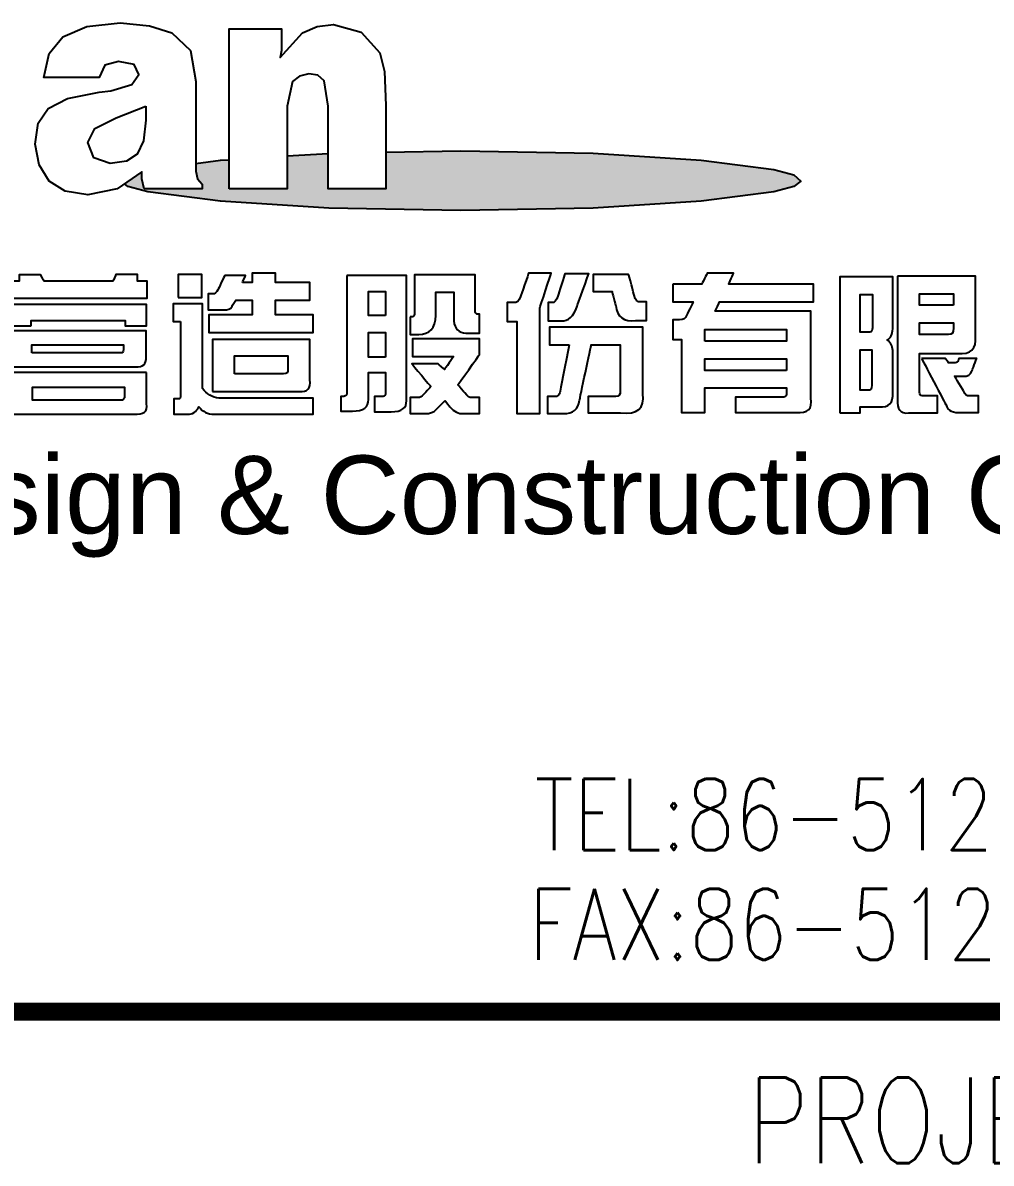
# Model space of a CAD drawing. Extents: x 216 to 1057, y -885 to -291.
# Drawn here: x 1012.56 to 1035.17, y -763.06 to -736.42 of the extents above; entities that cross this region are included whole.
import ezdxf
from ezdxf.enums import TextEntityAlignment as Align

# ---------------------------------------------------------------- set-up
doc = ezdxf.new("R2010")
doc.units = 0
doc.header["$LTSCALE"] = 1000
doc.header["$MEASUREMENT"] = 0
doc.layers.get('0').update_dxf_attribs({"linetype": 'CONTINUOUS'})
doc.layers.add('1', color=135, linetype='CONTINUOUS')
doc.layers.add('A', color=135, linetype='CONTINUOUS')
doc.styles.add('_HZTXT', font='romans.shx', dxfattribs={"bigfont": 'hztxt.shx'})
doc.styles.add('ARIAL', font='arial.ttf', dxfattribs={"height": 200})
doc.styles.add('EN-1', font='romans.shx', dxfattribs={"width": 0.8})

# ---------------------------------------------------------------- blocks, each defined once
blk = doc.blocks.new('GS')
at = {"layer": 'A'}
for points, knots in [([(19.28561, 2.57721), (19.28561, 2.57721), (19.47651, 2.57721), (19.47651, 2.57721), (19.47651, 2.57721), (19.47651, 2.57721), (19.47651, 2.69685), (19.47651, 2.69685), (19.47651, 2.69685), (19.47651, 2.69685), (19.89403, 2.69685), (19.89403, 2.69685), (19.89403, 2.69685), (19.89403, 2.69685), (19.96579, 2.57721), (19.96579, 2.57721), (19.96579, 2.57721), (19.96579, 2.57721), (21.30226, 2.57721), (21.30226, 2.57721), (21.30226, 2.57721), (21.30226, 2.57721), (21.36182, 2.70858), (21.36182, 2.70858), (21.36182, 2.70858), (21.36182, 2.70858), (21.7793, 2.70858), (21.7793, 2.70858), (21.7793, 2.70858), (21.7793, 2.70858), (21.7793, 2.57721), (21.7793, 2.57721), (21.7793, 2.57721), (21.7793, 2.57721), (21.97024, 2.57721), (21.97024, 2.57721), (21.97024, 2.57721), (21.97024, 2.57721), (21.97024, 2.24322), (21.97024, 2.24322), (21.97024, 2.24322), (21.97024, 2.24322), (19.28561, 2.24322), (19.28561, 2.24322), (19.28561, 2.24322), (19.28561, 2.24322), (19.28561, 2.57721), (19.28561, 2.57721)], [0, 0, 0, 0, 0.07692308, 0.07692308, 0.07692308, 0.07692309, 0.15384615, 0.15384615, 0.15384615, 0.15384616, 0.23076923, 0.23076923, 0.23076923, 0.23076924, 0.30769231, 0.30769231, 0.30769231, 0.30769232, 0.38461538, 0.38461538, 0.38461538, 0.38461539, 0.46153846, 0.46153846, 0.46153846, 0.46153847, 0.53846154, 0.53846154, 0.53846154, 0.53846155, 0.61538462, 0.61538462, 0.61538462, 0.61538463, 0.69230769, 0.69230769, 0.69230769, 0.6923077, 0.76923077, 0.76923077, 0.76923077, 0.76923078, 0.84615385, 0.84615385, 0.84615385, 0.84615386, 1, 1, 1, 1]), ([(22.56938, 2.25545), (22.56938, 2.25545), (22.56938, 2.70858), (22.56938, 2.70858), (22.56938, 2.70858), (22.56938, 2.70858), (23.0347, 2.70858), (23.0347, 2.70858), (23.0347, 2.70858), (23.0347, 2.70858), (23.0347, 2.25545), (23.0347, 2.25545), (23.0347, 2.25545), (23.0347, 2.25545), (22.56938, 2.25545), (22.56938, 2.25545)], [0, 0, 0, 0, 0.2, 0.2, 0.2, 0.20000001, 0.4, 0.4, 0.4, 0.40000001, 0.6, 0.6, 0.6, 0.60000001, 1, 1, 1, 1]), ([(23.82232, 2.55329), (23.82232, 2.55329), (24.01325, 2.55329), (24.01325, 2.55329), (24.01325, 2.55329), (24.01325, 2.55329), (24.01325, 2.7325), (24.01325, 2.7325), (24.01325, 2.7325), (24.01325, 2.7325), (24.46688, 2.7325), (24.46688, 2.7325), (24.46688, 2.7325), (24.46688, 2.7325), (24.46688, 2.55329), (24.46688, 2.55329), (24.46688, 2.55329), (24.46688, 2.55329), (25.13487, 2.55329), (25.13487, 2.55329), (25.13487, 2.55329), (25.13487, 2.55329), (25.13487, 2.20757), (25.13487, 2.20757), (25.13487, 2.20757), (25.13487, 2.20757), (24.46688, 2.20757), (24.46688, 2.20757), (24.46688, 2.20757), (24.46688, 2.20757), (24.46688, 1.92096), (24.46688, 1.92096), (24.46688, 1.92096), (24.46688, 1.92096), (25.19443, 1.92096), (25.19443, 1.92096), (25.19443, 1.92096), (25.19443, 1.92096), (25.19443, 1.57524), (25.19443, 1.57524), (25.19443, 1.57524), (25.19443, 1.57524), (23.16606, 1.57524), (23.16606, 1.57524), (23.16606, 1.57524), (23.16606, 1.57524), (23.16606, 1.92096), (23.16606, 1.92096), (23.16606, 1.92096), (23.16606, 1.92096), (24.01325, 1.92096), (24.01325, 1.92096), (24.01325, 1.92096), (24.01325, 1.92096), (24.01325, 2.20757), (24.01325, 2.20757), (24.01325, 2.20757), (24.01325, 2.20757), (23.69099, 2.20757), (23.69099, 2.20757), (23.69099, 2.20757), (23.69099, 2.20757), (23.6197, 2.08793), (23.6197, 2.08793), (23.6197, 2.08793), (23.59577, 2.03244), (23.53978, 2.00852), (23.45272, 2.01668), (23.45272, 2.01668), (23.45272, 2.01668), (23.15434, 2.01668), (23.15434, 2.01668), (23.15434, 2.01668), (23.15434, 2.01668), (23.15434, 2.32671), (23.15434, 2.32671), (23.15434, 2.32671), (23.15434, 2.32671), (23.23786, 2.32671), (23.23786, 2.32671), (23.23786, 2.32671), (23.2852, 2.32671), (23.32135, 2.35471), (23.34527, 2.41023), (23.34527, 2.41023), (23.34527, 2.41023), (23.47613, 2.68462), (23.47613, 2.68462), (23.47613, 2.68462), (23.47613, 2.68462), (23.88189, 2.68462), (23.88189, 2.68462), (23.88189, 2.68462), (23.88189, 2.68462), (23.82232, 2.55329), (23.82232, 2.55329)], [0, 0, 0, 0, 0.04, 0.04, 0.04, 0.04000001, 0.08, 0.08, 0.08, 0.08000001, 0.12, 0.12, 0.12, 0.12000001, 0.16, 0.16, 0.16, 0.16000001, 0.2, 0.2, 0.2, 0.20000001, 0.24, 0.24, 0.24, 0.24000001, 0.28, 0.28, 0.28, 0.28000001, 0.32, 0.32, 0.32, 0.32000001, 0.36, 0.36, 0.36, 0.36000001, 0.4, 0.4, 0.4, 0.40000001, 0.44, 0.44, 0.44, 0.44000001, 0.48, 0.48, 0.48, 0.48000001, 0.52, 0.52, 0.52, 0.52000001, 0.56, 0.56, 0.56, 0.56000001, 0.6, 0.6, 0.6, 0.60000001, 0.64, 0.64, 0.64, 0.64000001, 0.68, 0.68, 0.68, 0.68000001, 0.72, 0.72, 0.72, 0.72000001, 0.76, 0.76, 0.76, 0.76000001, 0.8, 0.8, 0.8, 0.80000001, 0.84, 0.84, 0.84, 0.84000001, 0.88, 0.88, 0.88, 0.88000001, 0.92, 0.92, 0.92, 0.92000001, 1, 1, 1, 1]), ([(25.85314, 2.68462), (25.85314, 2.68462), (27.01087, 2.68462), (27.01087, 2.68462), (27.01087, 2.68462), (27.01087, 2.68462), (27.01087, 0.2505), (27.01087, 0.2505), (27.01087, 0.2505), (27.01852, 0.10744), (26.91923, 0.03564), (26.71253, 0.03564), (26.71253, 0.03564), (26.71253, 0.03564), (26.39026, 0.03564), (26.39026, 0.03564), (26.39026, 0.03564), (26.39026, 0.03564), (26.39026, 0.33399), (26.39026, 0.33399), (26.39026, 0.33399), (26.39026, 0.33399), (26.55724, 0.33399), (26.55724, 0.33399), (26.55724, 0.33399), (26.58931, 0.33399), (26.60512, 0.35791), (26.60512, 0.40579), (26.60512, 0.40579), (26.60512, 0.40579), (26.60512, 0.79934), (26.60512, 0.79934), (26.60512, 0.79934), (26.60512, 0.79934), (26.27113, 0.79934), (26.27113, 0.79934), (26.27113, 0.79934), (26.27113, 0.79934), (26.27113, 0.27442), (26.27113, 0.27442), (26.27113, 0.27442), (26.27877, 0.12321), (26.17541, 0.04787), (25.96055, 0.04787), (25.96055, 0.04787), (25.96055, 0.04787), (25.73401, 0.04787), (25.73401, 0.04787), (25.73401, 0.04787), (25.73401, 0.04787), (25.73401, 0.33399), (25.73401, 0.33399), (25.73401, 0.33399), (25.73401, 0.33399), (25.79357, 0.33399), (25.79357, 0.33399), (25.79357, 0.33399), (25.83326, 0.34214), (25.85314, 0.36963), (25.85314, 0.41748), (25.85314, 0.41748), (25.85314, 0.41748), (25.85314, 2.68462), (25.85314, 2.68462)], [0, 0, 0, 0, 0.05882353, 0.05882353, 0.05882353, 0.05882354, 0.11764706, 0.11764706, 0.11764706, 0.11764707, 0.17647059, 0.17647059, 0.17647059, 0.1764706, 0.23529412, 0.23529412, 0.23529412, 0.23529413, 0.29411765, 0.29411765, 0.29411765, 0.29411766, 0.35294118, 0.35294118, 0.35294118, 0.35294119, 0.41176471, 0.41176471, 0.41176471, 0.41176472, 0.47058824, 0.47058824, 0.47058824, 0.47058825, 0.52941176, 0.52941176, 0.52941176, 0.52941177, 0.58823529, 0.58823529, 0.58823529, 0.5882353, 0.64705882, 0.64705882, 0.64705882, 0.64705883, 0.70588235, 0.70588235, 0.70588235, 0.70588236, 0.76470588, 0.76470588, 0.76470588, 0.76470589, 0.82352941, 0.82352941, 0.82352941, 0.82352942, 0.88235294, 0.88235294, 0.88235294, 0.88235295, 1, 1, 1, 1]), ([(27.08216, 1.88531), (27.08216, 1.88531), (27.13004, 1.88531), (27.13004, 1.88531), (27.13004, 1.88531), (27.15396, 1.89346), (27.16616, 1.90923), (27.16616, 1.93315), (27.16616, 1.93315), (27.16616, 1.93315), (27.16616, 2.69685), (27.16616, 2.69685), (27.16616, 2.69685), (27.16616, 2.69685), (28.34734, 2.69685), (28.34734, 2.69685), (28.34734, 2.69685), (28.34734, 2.69685), (28.34734, 1.98052), (28.34734, 1.98052), (28.34734, 1.98052), (28.35498, 1.94895), (28.37129, 1.93315), (28.39521, 1.93315), (28.39521, 1.93315), (28.39521, 1.93315), (28.43086, 1.93315), (28.43086, 1.93315), (28.43086, 1.93315), (28.43086, 1.93315), (28.43086, 1.56304), (28.43086, 1.56304), (28.43086, 1.56304), (28.43086, 1.56304), (28.16813, 1.56304), (28.16813, 1.56304), (28.16813, 1.56304), (28.03323, 1.57116), (27.95327, 1.65061), (27.92986, 1.80182), (27.92986, 1.80182), (27.92986, 1.80182), (27.92986, 2.36236), (27.92986, 2.36236), (27.92986, 2.36236), (27.92986, 2.36236), (27.58367, 2.36236), (27.58367, 2.36236), (27.58367, 2.36236), (27.58367, 2.36236), (27.58367, 1.90923), (27.58367, 1.90923), (27.58367, 1.90923), (27.57552, 1.6623), (27.46399, 1.53909), (27.24968, 1.53909), (27.24968, 1.53909), (27.24968, 1.53909), (27.08216, 1.53909), (27.08216, 1.53909), (27.08216, 1.53909), (27.08216, 1.53909), (27.08216, 1.88531), (27.08216, 1.88531)], [0, 0, 0, 0, 0.05882353, 0.05882353, 0.05882353, 0.05882354, 0.11764706, 0.11764706, 0.11764706, 0.11764707, 0.17647059, 0.17647059, 0.17647059, 0.1764706, 0.23529412, 0.23529412, 0.23529412, 0.23529413, 0.29411765, 0.29411765, 0.29411765, 0.29411766, 0.35294118, 0.35294118, 0.35294118, 0.35294119, 0.41176471, 0.41176471, 0.41176471, 0.41176472, 0.47058824, 0.47058824, 0.47058824, 0.47058825, 0.52941176, 0.52941176, 0.52941176, 0.52941177, 0.58823529, 0.58823529, 0.58823529, 0.5882353, 0.64705882, 0.64705882, 0.64705882, 0.64705883, 0.70588235, 0.70588235, 0.70588235, 0.70588236, 0.76470588, 0.76470588, 0.76470588, 0.76470589, 0.82352941, 0.82352941, 0.82352941, 0.82352942, 0.88235294, 0.88235294, 0.88235294, 0.88235295, 1, 1, 1, 1]), ([(29.10126, 2.15973), (29.15725, 2.15158), (29.20106, 2.19181), (29.23263, 2.27887), (29.23263, 2.27887), (29.23263, 2.27887), (29.38791, 2.7325), (29.38791, 2.7325), (29.38791, 2.7325), (29.38791, 2.7325), (29.82931, 2.7325), (29.82931, 2.7325), (29.82931, 2.7325), (29.82931, 2.7325), (29.60273, 2.05229), (29.60273, 2.05229), (29.60273, 2.05229), (29.60273, 2.05229), (29.60273, 0), (29.60273, 0), (29.60273, 0), (29.60273, 0), (29.16083, 0), (29.16083, 0), (29.16083, 0), (29.16083, 0), (29.16083, 1.78959), (29.16083, 1.78959), (29.16083, 1.78959), (29.16083, 1.78959), (28.96989, 1.78959), (28.96989, 1.78959), (28.96989, 1.78959), (28.96989, 1.78959), (28.96989, 2.15973), (28.96989, 2.15973), (28.96989, 2.15973), (28.96989, 2.15973), (29.10126, 2.15973), (29.10126, 2.15973)], [0, 0, 0, 0, 0.09090909, 0.09090909, 0.09090909, 0.0909091, 0.18181818, 0.18181818, 0.18181818, 0.18181819, 0.27272727, 0.27272727, 0.27272727, 0.27272728, 0.36363636, 0.36363636, 0.36363636, 0.36363637, 0.45454545, 0.45454545, 0.45454545, 0.45454546, 0.54545455, 0.54545455, 0.54545455, 0.54545456, 0.63636364, 0.63636364, 0.63636364, 0.63636365, 0.72727273, 0.72727273, 0.72727273, 0.72727274, 0.81818182, 0.81818182, 0.81818182, 0.81818183, 1, 1, 1, 1]), ([(29.841, 2.15973), (29.88888, 2.15158), (29.9286, 2.19946), (29.96068, 2.30279), (29.96068, 2.30279), (29.96068, 2.30279), (30.09201, 2.72077), (30.09201, 2.72077), (30.09201, 2.72077), (30.09201, 2.72077), (30.55737, 2.72077), (30.55737, 2.72077), (30.55737, 2.72077), (30.55737, 2.72077), (30.33028, 2.08793), (30.33028, 2.08793), (30.33028, 2.08793), (30.26664, 1.88939), (30.1633, 1.79367), (30.02025, 1.80182), (30.02025, 1.80182), (30.02025, 1.80182), (29.76974, 1.80182), (29.76974, 1.80182), (29.76974, 1.80182), (29.76974, 1.80182), (29.76974, 2.15973), (29.76974, 2.15973), (29.76974, 2.15973), (29.76974, 2.15973), (29.841, 2.15973), (29.841, 2.15973)], [0, 0, 0, 0, 0.11111111, 0.11111111, 0.11111111, 0.11111112, 0.22222222, 0.22222222, 0.22222222, 0.22222223, 0.33333333, 0.33333333, 0.33333333, 0.33333334, 0.44444444, 0.44444444, 0.44444444, 0.44444445, 0.55555556, 0.55555556, 0.55555556, 0.55555557, 0.66666667, 0.66666667, 0.66666667, 0.66666668, 0.77777778, 0.77777778, 0.77777778, 0.77777779, 1, 1, 1, 1]), ([(31.46412, 1.81351), (31.24111, 1.78194), (31.11382, 1.87716), (31.08225, 2.10016), (31.08225, 2.10016), (31.08225, 2.10016), (31.01049, 2.37459), (31.01049, 2.37459), (31.01049, 2.37459), (31.01049, 2.37459), (30.64085, 2.37459), (30.64085, 2.37459), (30.64085, 2.37459), (30.64085, 2.37459), (30.64085, 2.70858), (30.64085, 2.70858), (30.64085, 2.70858), (30.64085, 2.70858), (31.33276, 2.70858), (31.33276, 2.70858), (31.33276, 2.70858), (31.33276, 2.70858), (31.4402, 2.30279), (31.4402, 2.30279), (31.4402, 2.30279), (31.45597, 2.20757), (31.49977, 2.16381), (31.57153, 2.17142), (31.57153, 2.17142), (31.57153, 2.17142), (31.67898, 2.17142), (31.67898, 2.17142), (31.67898, 2.17142), (31.67898, 2.17142), (31.67898, 1.81351), (31.67898, 1.81351), (31.67898, 1.81351), (31.67898, 1.81351), (31.46412, 1.81351), (31.46412, 1.81351)], [0, 0, 0, 0, 0.09090909, 0.09090909, 0.09090909, 0.0909091, 0.18181818, 0.18181818, 0.18181818, 0.18181819, 0.27272727, 0.27272727, 0.27272727, 0.27272728, 0.36363636, 0.36363636, 0.36363636, 0.36363637, 0.45454545, 0.45454545, 0.45454545, 0.45454546, 0.54545455, 0.54545455, 0.54545455, 0.54545456, 0.63636364, 0.63636364, 0.63636364, 0.63636365, 0.72727273, 0.72727273, 0.72727273, 0.72727274, 0.81818182, 0.81818182, 0.81818182, 0.81818183, 1, 1, 1, 1]), ([(32.19409, 2.51764), (32.19409, 2.51764), (32.75517, 2.51764), (32.75517, 2.51764), (32.75517, 2.51764), (32.75517, 2.51764), (32.86257, 2.7325), (32.86257, 2.7325), (32.86257, 2.7325), (32.86257, 2.7325), (33.37577, 2.7325), (33.37577, 2.7325), (33.37577, 2.7325), (33.37577, 2.7325), (33.28005, 2.51764), (33.28005, 2.51764), (33.28005, 2.51764), (33.28005, 2.51764), (34.9271, 2.51764), (34.9271, 2.51764), (34.9271, 2.51764), (34.9271, 2.51764), (34.9271, 2.17142), (34.9271, 2.17142), (34.9271, 2.17142), (34.9271, 2.17142), (33.10135, 2.17142), (33.10135, 2.17142), (33.10135, 2.17142), (33.10135, 2.17142), (33.01786, 1.99272), (33.01786, 1.99272), (33.01786, 1.99272), (33.01786, 1.99272), (34.87925, 1.99272), (34.87925, 1.99272), (34.87925, 1.99272), (34.87925, 1.99272), (34.87925, 0.29834), (34.87925, 0.29834), (34.87925, 0.29834), (34.91079, 0.09164), (34.81561, 0), (34.5926, 0.02395), (34.5926, 0.02395), (34.5926, 0.02395), (33.41142, 0.02395), (33.41142, 0.02395), (33.41142, 0.02395), (33.41142, 0.02395), (33.41142, 0.3223), (33.41142, 0.3223), (33.41142, 0.3223), (33.41142, 0.3223), (34.30645, 0.3223), (34.30645, 0.3223), (34.30645, 0.3223), (34.37825, 0.31414), (34.40982, 0.33806), (34.40167, 0.39355), (34.40167, 0.39355), (34.40167, 0.39355), (34.40167, 0.501), (34.40167, 0.501), (34.40167, 0.501), (34.40167, 0.501), (32.81473, 0.501), (32.81473, 0.501), (32.81473, 0.501), (32.81473, 0.501), (32.81473, 0.02395), (32.81473, 0.02395), (32.81473, 0.02395), (32.81473, 0.02395), (32.36161, 0.02395), (32.36161, 0.02395), (32.36161, 0.02395), (32.36161, 0.02395), (32.36161, 1.44391), (32.36161, 1.44391), (32.36161, 1.44391), (32.36161, 1.44391), (32.19409, 1.44391), (32.19409, 1.44391), (32.19409, 1.44391), (32.19409, 1.44391), (32.19409, 1.82574), (32.19409, 1.82574), (32.19409, 1.82574), (32.19409, 1.82574), (32.32546, 1.82574), (32.32546, 1.82574), (32.32546, 1.82574), (32.39725, 1.82574), (32.44102, 1.85323), (32.45682, 1.90923), (32.45682, 1.90923), (32.45682, 1.90923), (32.58815, 2.17142), (32.58815, 2.17142), (32.58815, 2.17142), (32.58815, 2.17142), (32.19409, 2.17142), (32.19409, 2.17142), (32.19409, 2.17142), (32.19409, 2.17142), (32.19409, 2.51764), (32.19409, 2.51764)], [0, 0, 0, 0, 0.03571429, 0.03571429, 0.03571429, 0.0357143, 0.07142857, 0.07142857, 0.07142857, 0.07142858, 0.10714286, 0.10714286, 0.10714286, 0.10714287, 0.14285714, 0.14285714, 0.14285714, 0.14285715, 0.17857143, 0.17857143, 0.17857143, 0.17857144, 0.21428571, 0.21428571, 0.21428571, 0.21428572, 0.25, 0.25, 0.25, 0.25000001, 0.28571429, 0.28571429, 0.28571429, 0.2857143, 0.32142857, 0.32142857, 0.32142857, 0.32142858, 0.35714286, 0.35714286, 0.35714286, 0.35714287, 0.39285714, 0.39285714, 0.39285714, 0.39285715, 0.42857143, 0.42857143, 0.42857143, 0.42857144, 0.46428571, 0.46428571, 0.46428571, 0.46428572, 0.5, 0.5, 0.5, 0.50000001, 0.53571429, 0.53571429, 0.53571429, 0.5357143, 0.57142857, 0.57142857, 0.57142857, 0.57142858, 0.60714286, 0.60714286, 0.60714286, 0.60714287, 0.64285714, 0.64285714, 0.64285714, 0.64285715, 0.67857143, 0.67857143, 0.67857143, 0.67857144, 0.71428571, 0.71428571, 0.71428571, 0.71428572, 0.75, 0.75, 0.75, 0.75000001, 0.78571429, 0.78571429, 0.78571429, 0.7857143, 0.82142857, 0.82142857, 0.82142857, 0.82142858, 0.85714286, 0.85714286, 0.85714286, 0.85714287, 0.89285714, 0.89285714, 0.89285714, 0.89285715, 0.92857143, 0.92857143, 0.92857143, 0.92857144, 1, 1, 1, 1]), ([(36.56382, 2.67293), (36.56382, 2.67293), (38.07949, 2.67293), (38.07949, 2.67293), (38.07949, 2.67293), (38.07949, 2.67293), (38.07949, 1.50348), (38.07949, 1.50348), (38.07949, 1.50348), (38.10345, 1.25705), (37.98785, 1.14553), (37.73331, 1.16949), (37.73331, 1.16949), (37.73331, 1.16949), (36.99353, 1.16949), (36.99353, 1.16949), (36.99353, 1.16949), (36.99353, 1.16949), (36.99353, 0.41748), (36.99353, 0.41748), (36.99353, 0.41748), (36.99353, 0.36963), (37.00933, 0.34622), (37.04141, 0.34622), (37.04141, 0.34622), (37.04141, 0.34622), (37.33975, 0.34622), (37.33975, 0.34622), (37.33975, 0.34622), (37.33975, 0.34622), (37.33975, 0.01172), (37.33975, 0.01172), (37.33975, 0.01172), (37.33975, 0.01172), (36.77867, 0.01172), (36.77867, 0.01172), (36.77867, 0.01172), (36.61985, -0.00408), (36.54805, 0.08352), (36.56382, 0.27442), (36.56382, 0.27442), (36.56382, 0.27442), (36.56382, 2.67293), (36.56382, 2.67293)], [0, 0, 0, 0, 0.08333333, 0.08333333, 0.08333333, 0.08333334, 0.16666667, 0.16666667, 0.16666667, 0.16666668, 0.25, 0.25, 0.25, 0.25000001, 0.33333333, 0.33333333, 0.33333333, 0.33333334, 0.41666667, 0.41666667, 0.41666667, 0.41666668, 0.5, 0.5, 0.5, 0.50000001, 0.58333333, 0.58333333, 0.58333333, 0.58333334, 0.66666667, 0.66666667, 0.66666667, 0.66666668, 0.75, 0.75, 0.75, 0.75000001, 0.83333333, 0.83333333, 0.83333333, 0.83333334, 1, 1, 1, 1]), ([(35.44221, 0.01172), (35.44221, 0.01172), (35.44221, 2.6607), (35.44221, 2.6607), (35.44221, 2.6607), (35.44221, 2.6607), (36.46864, 2.6607), (36.46864, 2.6607), (36.46864, 2.6607), (36.46864, 2.6607), (36.46864, 1.64653), (36.46864, 1.64653), (36.46864, 1.64653), (36.46864, 1.54316), (36.43299, 1.4714), (36.36119, 1.43168), (36.36119, 1.43168), (36.43299, 1.38434), (36.46864, 1.31662), (36.46864, 1.22905), (36.46864, 1.22905), (36.46864, 1.22905), (36.46864, 0.40579), (36.46864, 0.40579), (36.46864, 0.40579), (36.48441, 0.2067), (36.39684, 0.11506), (36.20591, 0.13136), (36.20591, 0.13136), (36.20591, 0.13136), (35.83631, 0.13136), (35.83631, 0.13136), (35.83631, 0.13136), (35.83631, 0.13136), (35.83631, 0.01172), (35.83631, 0.01172), (35.83631, 0.01172), (35.83631, 0.01172), (35.44221, 0.01172), (35.44221, 0.01172)], [0, 0, 0, 0, 0.09090909, 0.09090909, 0.09090909, 0.0909091, 0.18181818, 0.18181818, 0.18181818, 0.18181819, 0.27272727, 0.27272727, 0.27272727, 0.27272728, 0.36363636, 0.36363636, 0.36363636, 0.36363637, 0.45454545, 0.45454545, 0.45454545, 0.45454546, 0.54545455, 0.54545455, 0.54545455, 0.54545456, 0.63636364, 0.63636364, 0.63636364, 0.63636365, 0.72727273, 0.72727273, 0.72727273, 0.72727274, 0.81818182, 0.81818182, 0.81818182, 0.81818183, 1, 1, 1, 1]), ([(26.60512, 1.90923), (26.60512, 1.90923), (26.60512, 2.37459), (26.60512, 2.37459), (26.60512, 2.37459), (26.60512, 2.37459), (26.27113, 2.37459), (26.27113, 2.37459), (26.27113, 2.37459), (26.27113, 2.37459), (26.27113, 1.90923), (26.27113, 1.90923), (26.27113, 1.90923), (26.27113, 1.90923), (26.60512, 1.90923), (26.60512, 1.90923)], [0, 0, 0, 0, 0.2, 0.2, 0.2, 0.20000001, 0.4, 0.4, 0.4, 0.40000001, 0.6, 0.6, 0.6, 0.60000001, 1, 1, 1, 1]), ([(36.0272, 1.58697), (36.05877, 1.58697), (36.07508, 1.61496), (36.07508, 1.67045), (36.07508, 1.67045), (36.07508, 1.67045), (36.07508, 2.31502), (36.07508, 2.31502), (36.07508, 2.31502), (36.07508, 2.31502), (35.83631, 2.31502), (35.83631, 2.31502), (35.83631, 2.31502), (35.83631, 2.31502), (35.83631, 1.58697), (35.83631, 1.58697), (35.83631, 1.58697), (35.83631, 1.58697), (36.0272, 1.58697), (36.0272, 1.58697)], [0, 0, 0, 0, 0.16666667, 0.16666667, 0.16666667, 0.16666668, 0.33333333, 0.33333333, 0.33333333, 0.33333334, 0.5, 0.5, 0.5, 0.50000001, 0.66666667, 0.66666667, 0.66666667, 0.66666668, 1, 1, 1, 1]), ([(37.64978, 2.11185), (37.64978, 2.11185), (37.64978, 2.32671), (37.64978, 2.32671), (37.64978, 2.32671), (37.64978, 2.32671), (36.99353, 2.32671), (36.99353, 2.32671), (36.99353, 2.32671), (36.99353, 2.32671), (36.99353, 2.11185), (36.99353, 2.11185), (36.99353, 2.11185), (36.99353, 2.11185), (37.64978, 2.11185), (37.64978, 2.11185)], [0, 0, 0, 0, 0.2, 0.2, 0.2, 0.20000001, 0.4, 0.4, 0.4, 0.40000001, 0.6, 0.6, 0.6, 0.60000001, 1, 1, 1, 1]), ([(19.71532, 1.7061), (19.71532, 1.7061), (19.2973, 1.7061), (19.2973, 1.7061), (19.2973, 1.7061), (19.2973, 1.7061), (19.2973, 2.12409), (19.2973, 2.12409), (19.2973, 2.12409), (19.2973, 2.12409), (21.95851, 2.12409), (21.95851, 2.12409), (21.95851, 2.12409), (21.95851, 2.12409), (21.95851, 1.7061), (21.95851, 1.7061), (21.95851, 1.7061), (21.95851, 1.7061), (21.54103, 1.7061), (21.54103, 1.7061), (21.54103, 1.7061), (21.54103, 1.7061), (21.54103, 1.81351), (21.54103, 1.81351), (21.54103, 1.81351), (21.54103, 1.81351), (19.71532, 1.81351), (19.71532, 1.81351), (19.71532, 1.81351), (19.71532, 1.81351), (19.71532, 1.7061), (19.71532, 1.7061)], [0, 0, 0, 0, 0.11111111, 0.11111111, 0.11111111, 0.11111112, 0.22222222, 0.22222222, 0.22222222, 0.22222223, 0.33333333, 0.33333333, 0.33333333, 0.33333334, 0.44444444, 0.44444444, 0.44444444, 0.44444445, 0.55555556, 0.55555556, 0.55555556, 0.55555557, 0.66666667, 0.66666667, 0.66666667, 0.66666668, 0.77777778, 0.77777778, 0.77777778, 0.77777779, 1, 1, 1, 1]), ([(22.61722, 1.78959), (22.61722, 1.78959), (22.47416, 1.78959), (22.47416, 1.78959), (22.47416, 1.78959), (22.47416, 1.78959), (22.47416, 2.13581), (22.47416, 2.13581), (22.47416, 2.13581), (22.47416, 2.13581), (23.04693, 2.13581), (23.04693, 2.13581), (23.04693, 2.13581), (23.04693, 2.13581), (23.04693, 0.48927), (23.04693, 0.48927), (23.04693, 0.48927), (23.12634, 0.37779), (23.23379, 0.31414), (23.36919, 0.29834), (23.36919, 0.29834), (23.36919, 0.29834), (25.19443, 0.29834), (25.19443, 0.29834), (25.19443, 0.29834), (25.19443, 0.29834), (25.19443, -0.0122), (25.19443, -0.0122), (25.19443, -0.0122), (25.19443, -0.0122), (23.27347, -0.0122), (23.27347, -0.0122), (23.27347, -0.0122), (23.14622, -0.0122), (23.04693, 0.03564), (22.97513, 0.13136), (22.97513, 0.13136), (22.91964, 0.02799), (22.84788, -0.01985), (22.76027, -0.0122), (22.76027, -0.0122), (22.76027, -0.0122), (22.48585, -0.0122), (22.48585, -0.0122), (22.48585, -0.0122), (22.48585, -0.0122), (22.48585, 0.28615), (22.48585, 0.28615), (22.48585, 0.28615), (22.48585, 0.28615), (22.55765, 0.28615), (22.55765, 0.28615), (22.55765, 0.28615), (22.60553, 0.2785), (22.62537, 0.30599), (22.61722, 0.36963), (22.61722, 0.36963), (22.61722, 0.36963), (22.61722, 1.78959), (22.61722, 1.78959)], [0, 0, 0, 0, 0.0625, 0.0625, 0.0625, 0.06250001, 0.125, 0.125, 0.125, 0.12500001, 0.1875, 0.1875, 0.1875, 0.18750001, 0.25, 0.25, 0.25, 0.25000001, 0.3125, 0.3125, 0.3125, 0.31250001, 0.375, 0.375, 0.375, 0.37500001, 0.4375, 0.4375, 0.4375, 0.43750001, 0.5, 0.5, 0.5, 0.50000001, 0.5625, 0.5625, 0.5625, 0.56250001, 0.625, 0.625, 0.625, 0.62500001, 0.6875, 0.6875, 0.6875, 0.68750001, 0.75, 0.75, 0.75, 0.75000001, 0.8125, 0.8125, 0.8125, 0.81250001, 0.875, 0.875, 0.875, 0.87500001, 1, 1, 1, 1]), ([(21.94682, 1.09769), (21.95443, 0.96224), (21.88675, 0.89864), (21.74366, 0.90675), (21.74366, 0.90675), (21.74366, 0.90675), (19.28561, 0.90675), (19.28561, 0.90675), (19.28561, 0.90675), (19.28561, 0.90675), (19.28561, 1.61089), (19.28561, 1.61089), (19.28561, 1.61089), (19.28561, 1.61089), (21.94682, 1.61089), (21.94682, 1.61089), (21.94682, 1.61089), (21.94682, 1.61089), (21.94682, 1.09769), (21.94682, 1.09769)], [0, 0, 0, 0, 0.16666667, 0.16666667, 0.16666667, 0.16666668, 0.33333333, 0.33333333, 0.33333333, 0.33333334, 0.5, 0.5, 0.5, 0.50000001, 0.66666667, 0.66666667, 0.66666667, 0.66666668, 1, 1, 1, 1]), ([(26.60512, 1.09769), (26.60512, 1.09769), (26.60512, 1.57524), (26.60512, 1.57524), (26.60512, 1.57524), (26.60512, 1.57524), (26.27113, 1.57524), (26.27113, 1.57524), (26.27113, 1.57524), (26.27113, 1.57524), (26.27113, 1.09769), (26.27113, 1.09769), (26.27113, 1.09769), (26.27113, 1.09769), (26.60512, 1.09769), (26.60512, 1.09769)], [0, 0, 0, 0, 0.2, 0.2, 0.2, 0.20000001, 0.4, 0.4, 0.4, 0.40000001, 0.6, 0.6, 0.6, 0.60000001, 1, 1, 1, 1]), ([(30.1755, 1.33646), (30.1755, 1.33646), (29.79367, 1.33646), (29.79367, 1.33646), (29.79367, 1.33646), (29.79367, 1.33646), (29.79367, 1.68269), (29.79367, 1.68269), (29.79367, 1.68269), (29.79367, 1.68269), (31.60718, 1.68269), (31.60718, 1.68269), (31.60718, 1.68269), (31.60718, 1.68269), (31.60718, 0.38187), (31.60718, 0.38187), (31.60718, 0.38187), (31.6469, 0.10337), (31.50385, -0.01985), (31.17747, 0.01172), (31.17747, 0.01172), (31.17747, 0.01172), (30.54514, 0.01172), (30.54514, 0.01172), (30.54514, 0.01172), (30.54514, 0.01172), (30.54514, 0.33399), (30.54514, 0.33399), (30.54514, 0.33399), (30.54514, 0.33399), (31.08225, 0.33399), (31.08225, 0.33399), (31.08225, 0.33399), (31.1459, 0.32583), (31.1739, 0.36199), (31.16578, 0.44143), (31.16578, 0.44143), (31.16578, 0.44143), (31.16578, 1.33646), (31.16578, 1.33646), (31.16578, 1.33646), (31.16578, 1.33646), (30.6047, 1.33646), (30.6047, 1.33646), (30.6047, 1.33646), (30.6047, 1.33646), (30.37816, 0.26222), (30.37816, 0.26222), (30.37816, 0.26222), (30.35424, 0.07944), (30.25087, -0.00812), (30.06809, 0), (30.06809, 0), (30.06809, 0), (29.75751, 0), (29.75751, 0), (29.75751, 0), (29.75751, 0), (29.75751, 0.33399), (29.75751, 0.33399), (29.75751, 0.33399), (29.75751, 0.33399), (29.87715, 0.33399), (29.87715, 0.33399), (29.87715, 0.33399), (29.9566, 0.31822), (30.00037, 0.36606), (30.00852, 0.47704), (30.00852, 0.47704), (30.00852, 0.47704), (30.1755, 1.33646), (30.1755, 1.33646)], [0, 0, 0, 0, 0.05263158, 0.05263158, 0.05263158, 0.05263159, 0.10526316, 0.10526316, 0.10526316, 0.10526317, 0.15789474, 0.15789474, 0.15789474, 0.15789475, 0.21052632, 0.21052632, 0.21052632, 0.21052633, 0.26315789, 0.26315789, 0.26315789, 0.2631579, 0.31578947, 0.31578947, 0.31578947, 0.31578948, 0.36842105, 0.36842105, 0.36842105, 0.36842106, 0.42105263, 0.42105263, 0.42105263, 0.42105264, 0.47368421, 0.47368421, 0.47368421, 0.47368422, 0.52631579, 0.52631579, 0.52631579, 0.5263158, 0.57894737, 0.57894737, 0.57894737, 0.57894738, 0.63157895, 0.63157895, 0.63157895, 0.63157896, 0.68421053, 0.68421053, 0.68421053, 0.68421054, 0.73684211, 0.73684211, 0.73684211, 0.73684212, 0.78947368, 0.78947368, 0.78947368, 0.78947369, 0.84210526, 0.84210526, 0.84210526, 0.84210527, 0.89473684, 0.89473684, 0.89473684, 0.89473685, 1, 1, 1, 1]), ([(32.81473, 1.40776), (32.81473, 1.40776), (34.40167, 1.40776), (34.40167, 1.40776), (34.40167, 1.40776), (34.40167, 1.40776), (34.40167, 1.63481), (34.40167, 1.63481), (34.40167, 1.63481), (34.40167, 1.63481), (32.81473, 1.63481), (32.81473, 1.63481), (32.81473, 1.63481), (32.81473, 1.63481), (32.81473, 1.40776), (32.81473, 1.40776)], [0, 0, 0, 0, 0.2, 0.2, 0.2, 0.20000001, 0.4, 0.4, 0.4, 0.40000001, 0.6, 0.6, 0.6, 0.60000001, 1, 1, 1, 1]), ([(37.5546, 1.53909), (37.62586, 1.53147), (37.65794, 1.57116), (37.64978, 1.65873), (37.64978, 1.65873), (37.64978, 1.65873), (37.64978, 1.76617), (37.64978, 1.76617), (37.64978, 1.76617), (37.64978, 1.76617), (36.99353, 1.76617), (36.99353, 1.76617), (36.99353, 1.76617), (36.99353, 1.76617), (36.99353, 1.53909), (36.99353, 1.53909), (36.99353, 1.53909), (36.99353, 1.53909), (37.5546, 1.53909), (37.5546, 1.53909)], [0, 0, 0, 0, 0.16666667, 0.16666667, 0.16666667, 0.16666668, 0.33333333, 0.33333333, 0.33333333, 0.33333334, 0.5, 0.5, 0.5, 0.50000001, 0.66666667, 0.66666667, 0.66666667, 0.66666668, 1, 1, 1, 1]), ([(19.72701, 1.18118), (19.72701, 1.18118), (21.45754, 1.18118), (21.45754, 1.18118), (21.45754, 1.18118), (21.48911, 1.18118), (21.50488, 1.20106), (21.50488, 1.24074), (21.50488, 1.24074), (21.50488, 1.24074), (21.50488, 1.33646), (21.50488, 1.33646), (21.50488, 1.33646), (21.50488, 1.33646), (19.72701, 1.33646), (19.72701, 1.33646), (19.72701, 1.33646), (19.72701, 1.33646), (19.72701, 1.18118), (19.72701, 1.18118)], [0, 0, 0, 0, 0.16666667, 0.16666667, 0.16666667, 0.16666668, 0.33333333, 0.33333333, 0.33333333, 0.33333334, 0.5, 0.5, 0.5, 0.50000001, 0.66666667, 0.66666667, 0.66666667, 0.66666668, 1, 1, 1, 1]), ([(23.23786, 0.42971), (23.23786, 0.42971), (23.23786, 1.44391), (23.23786, 1.44391), (23.23786, 1.44391), (23.23786, 1.44391), (25.13487, 1.44391), (25.13487, 1.44391), (25.13487, 1.44391), (25.13487, 1.44391), (25.13487, 0.65629), (25.13487, 0.65629), (25.13487, 0.65629), (25.15114, 0.48927), (25.08345, 0.41343), (24.93224, 0.42971), (24.93224, 0.42971), (24.93224, 0.42971), (23.23786, 0.42971), (23.23786, 0.42971)], [0, 0, 0, 0, 0.16666667, 0.16666667, 0.16666667, 0.16666668, 0.33333333, 0.33333333, 0.33333333, 0.33333334, 0.5, 0.5, 0.5, 0.50000001, 0.66666667, 0.66666667, 0.66666667, 0.66666668, 1, 1, 1, 1]), ([(27.92986, 1.10992), (27.92986, 1.10992), (27.13004, 1.10992), (27.13004, 1.10992), (27.13004, 1.10992), (27.13004, 1.10992), (27.13004, 1.4556), (27.13004, 1.4556), (27.13004, 1.4556), (27.13004, 1.4556), (28.43086, 1.4556), (28.43086, 1.4556), (28.43086, 1.4556), (28.43086, 1.4556), (28.43086, 1.14553), (28.43086, 1.14553), (28.43086, 1.14553), (28.43086, 1.14553), (28.01335, 0.56057), (28.01335, 0.56057), (28.01335, 0.56057), (28.01335, 0.56057), (28.14421, 0.40579), (28.14421, 0.40579), (28.14421, 0.40579), (28.2002, 0.33399), (28.244, 0.30242), (28.27557, 0.31007), (28.27557, 0.31007), (28.27557, 0.31007), (28.43086, 0.31007), (28.43086, 0.31007), (28.43086, 0.31007), (28.43086, 0.31007), (28.43086, 0), (28.43086, 0), (28.43086, 0), (28.43086, 0), (28.12079, 0), (28.12079, 0), (28.12079, 0), (28.02507, -0.00812), (27.93751, 0.03564), (27.85806, 0.13136), (27.85806, 0.13136), (27.85806, 0.13136), (27.76237, 0.2505), (27.76237, 0.2505), (27.76237, 0.2505), (27.76237, 0.2505), (27.58367, 0.07129), (27.58367, 0.07129), (27.58367, 0.07129), (27.54395, 0.02395), (27.47215, 0), (27.36882, 0), (27.36882, 0), (27.36882, 0), (27.08216, 0), (27.08216, 0), (27.08216, 0), (27.08216, 0), (27.08216, 0.31007), (27.08216, 0.31007), (27.08216, 0.31007), (27.08216, 0.31007), (27.23745, 0.31007), (27.23745, 0.31007), (27.23745, 0.31007), (27.27717, 0.31007), (27.31333, 0.32991), (27.34486, 0.36963), (27.34486, 0.36963), (27.34486, 0.36963), (27.48795, 0.52492), (27.48795, 0.52492), (27.48795, 0.52492), (27.48795, 0.52492), (27.11831, 0.96632), (27.11831, 0.96632), (27.11831, 0.96632), (27.11831, 0.96632), (27.63151, 0.96632), (27.63151, 0.96632), (27.63151, 0.96632), (27.63151, 0.96632), (27.75065, 0.85891), (27.75065, 0.85891), (27.75065, 0.85891), (27.75065, 0.85891), (27.92986, 1.10992), (27.92986, 1.10992)], [0, 0, 0, 0, 0.04166667, 0.04166667, 0.04166667, 0.04166668, 0.08333333, 0.08333333, 0.08333333, 0.08333334, 0.125, 0.125, 0.125, 0.12500001, 0.16666667, 0.16666667, 0.16666667, 0.16666668, 0.20833333, 0.20833333, 0.20833333, 0.20833334, 0.25, 0.25, 0.25, 0.25000001, 0.29166667, 0.29166667, 0.29166667, 0.29166668, 0.33333333, 0.33333333, 0.33333333, 0.33333334, 0.375, 0.375, 0.375, 0.37500001, 0.41666667, 0.41666667, 0.41666667, 0.41666668, 0.45833333, 0.45833333, 0.45833333, 0.45833334, 0.5, 0.5, 0.5, 0.50000001, 0.54166667, 0.54166667, 0.54166667, 0.54166668, 0.58333333, 0.58333333, 0.58333333, 0.58333334, 0.625, 0.625, 0.625, 0.62500001, 0.66666667, 0.66666667, 0.66666667, 0.66666668, 0.70833333, 0.70833333, 0.70833333, 0.70833334, 0.75, 0.75, 0.75, 0.75000001, 0.79166667, 0.79166667, 0.79166667, 0.79166668, 0.83333333, 0.83333333, 0.83333333, 0.83333334, 0.875, 0.875, 0.875, 0.87500001, 0.91666667, 0.91666667, 0.91666667, 0.91666668, 1, 1, 1, 1]), ([(23.66703, 0.77542), (23.66703, 0.77542), (24.62167, 0.77542), (24.62167, 0.77542), (24.62167, 0.77542), (24.68531, 0.76777), (24.71331, 0.79934), (24.70566, 0.87114), (24.70566, 0.87114), (24.70566, 0.87114), (24.70566, 1.12161), (24.70566, 1.12161), (24.70566, 1.12161), (24.70566, 1.12161), (23.66703, 1.12161), (23.66703, 1.12161), (23.66703, 1.12161), (23.66703, 1.12161), (23.66703, 0.77542), (23.66703, 0.77542)], [0, 0, 0, 0, 0.16666667, 0.16666667, 0.16666667, 0.16666668, 0.33333333, 0.33333333, 0.33333333, 0.33333334, 0.5, 0.5, 0.5, 0.50000001, 0.66666667, 0.66666667, 0.66666667, 0.66666668, 1, 1, 1, 1]), ([(36.01501, 0.45312), (36.04708, 0.45312), (36.06285, 0.4852), (36.06285, 0.54884), (36.06285, 0.54884), (36.06285, 0.54884), (36.06285, 1.24074), (36.06285, 1.24074), (36.06285, 1.24074), (36.06285, 1.24074), (35.83631, 1.24074), (35.83631, 1.24074), (35.83631, 1.24074), (35.83631, 1.24074), (35.83631, 0.45312), (35.83631, 0.45312), (35.83631, 0.45312), (35.83631, 0.45312), (36.01501, 0.45312), (36.01501, 0.45312)], [0, 0, 0, 0, 0.16666667, 0.16666667, 0.16666667, 0.16666668, 0.33333333, 0.33333333, 0.33333333, 0.33333334, 0.5, 0.5, 0.5, 0.50000001, 0.66666667, 0.66666667, 0.66666667, 0.66666668, 1, 1, 1, 1]), ([(34.40167, 0.83499), (34.40167, 0.83499), (34.40167, 1.06204), (34.40167, 1.06204), (34.40167, 1.06204), (34.40167, 1.06204), (32.81473, 1.06204), (32.81473, 1.06204), (32.81473, 1.06204), (32.81473, 1.06204), (32.81473, 0.83499), (32.81473, 0.83499), (32.81473, 0.83499), (32.81473, 0.83499), (34.40167, 0.83499), (34.40167, 0.83499)], [0, 0, 0, 0, 0.2, 0.2, 0.2, 0.20000001, 0.4, 0.4, 0.4, 0.40000001, 0.6, 0.6, 0.6, 0.60000001, 1, 1, 1, 1]), ([(37.02968, 1.07377), (37.02968, 1.07377), (37.49504, 1.07377), (37.49504, 1.07377), (37.49504, 1.07377), (37.49504, 1.07377), (37.5546, 0.99028), (37.5546, 0.99028), (37.5546, 0.99028), (37.5546, 0.99028), (37.68594, 0.99028), (37.68594, 0.99028), (37.68594, 0.99028), (37.71751, 0.99028), (37.73738, 1.00247), (37.7455, 1.02589), (37.7455, 1.02589), (37.7455, 1.02589), (37.75723, 1.07377), (37.75723, 1.07377), (37.75723, 1.07377), (37.75723, 1.07377), (38.10345, 1.07377), (38.10345, 1.07377), (38.10345, 1.07377), (38.10345, 1.07377), (38.00773, 0.82326), (38.00773, 0.82326), (38.00773, 0.82326), (37.98431, 0.75147), (37.92828, 0.7199), (37.84072, 0.72805), (37.84072, 0.72805), (37.84072, 0.72805), (37.67374, 0.72805), (37.67374, 0.72805), (37.67374, 0.72805), (37.67374, 0.72805), (37.85295, 0.42971), (37.85295, 0.42971), (37.85295, 0.42971), (37.87687, 0.36606), (37.91252, 0.33806), (37.96036, 0.34622), (37.96036, 0.34622), (37.96036, 0.34622), (38.13906, 0.34622), (38.13906, 0.34622), (38.13906, 0.34622), (38.13906, 0.34622), (38.13906, 0.02395), (38.13906, 0.02395), (38.13906, 0.02395), (38.13906, 0.02395), (37.8168, 0.02395), (37.8168, 0.02395), (37.8168, 0.02395), (37.64217, 0.00765), (37.5388, 0.05549), (37.50673, 0.16701), (37.50673, 0.16701), (37.50673, 0.16701), (37.02968, 1.07377), (37.02968, 1.07377)], [0, 0, 0, 0, 0.05882353, 0.05882353, 0.05882353, 0.05882354, 0.11764706, 0.11764706, 0.11764706, 0.11764707, 0.17647059, 0.17647059, 0.17647059, 0.1764706, 0.23529412, 0.23529412, 0.23529412, 0.23529413, 0.29411765, 0.29411765, 0.29411765, 0.29411766, 0.35294118, 0.35294118, 0.35294118, 0.35294119, 0.41176471, 0.41176471, 0.41176471, 0.41176472, 0.47058824, 0.47058824, 0.47058824, 0.47058825, 0.52941176, 0.52941176, 0.52941176, 0.52941177, 0.58823529, 0.58823529, 0.58823529, 0.5882353, 0.64705882, 0.64705882, 0.64705882, 0.64705883, 0.70588235, 0.70588235, 0.70588235, 0.70588236, 0.76470588, 0.76470588, 0.76470588, 0.76470589, 0.82352941, 0.82352941, 0.82352941, 0.82352942, 0.88235294, 0.88235294, 0.88235294, 0.88235295, 1, 1, 1, 1]), ([(21.95851, 0.79934), (21.95851, 0.79934), (21.95851, 0.19093), (21.95851, 0.19093), (21.95851, 0.19093), (21.98247, 0.03972), (21.89894, -0.028), (21.70804, -0.0122), (21.70804, -0.0122), (21.70804, -0.0122), (19.2973, -0.0122), (19.2973, -0.0122), (19.2973, -0.0122), (19.2973, -0.0122), (19.2973, 0.79934), (19.2973, 0.79934), (19.2973, 0.79934), (19.2973, 0.79934), (21.95851, 0.79934), (21.95851, 0.79934)], [0, 0, 0, 0, 0.16666667, 0.16666667, 0.16666667, 0.16666668, 0.33333333, 0.33333333, 0.33333333, 0.33333334, 0.5, 0.5, 0.5, 0.50000001, 0.66666667, 0.66666667, 0.66666667, 0.66666668, 1, 1, 1, 1]), ([(21.43362, 0.26222), (21.50488, 0.25458), (21.53695, 0.28257), (21.5288, 0.34622), (21.5288, 0.34622), (21.5288, 0.34622), (21.5288, 0.5132), (21.5288, 0.5132), (21.5288, 0.5132), (21.5288, 0.5132), (19.73924, 0.5132), (19.73924, 0.5132), (19.73924, 0.5132), (19.73924, 0.5132), (19.73924, 0.26222), (19.73924, 0.26222), (19.73924, 0.26222), (19.73924, 0.26222), (21.43362, 0.26222), (21.43362, 0.26222)], [0, 0, 0, 0, 0.16666667, 0.16666667, 0.16666667, 0.16666668, 0.33333333, 0.33333333, 0.33333333, 0.33333334, 0.5, 0.5, 0.5, 0.50000001, 0.66666667, 0.66666667, 0.66666667, 0.66666668, 1, 1, 1, 1])]:
    blk.add_open_spline(points, degree=3, knots=knots, dxfattribs=at)

msp = doc.modelspace()

# ---------------------------------------------------------------- hatches: boundary and pattern name
at = {"layer": '1'}
msp.add_hatch(color=256, dxfattribs=at).paths.add_polyline_path([(1030.729, -740.117), (1030.566, -739.973), (1030.098, -739.846), (1028.401, -739.63), (1025.876, -739.467), (1022.79, -739.413), (1021.041, -739.444), (1021.041, -740.297), (1019.687, -740.297), (1019.687, -739.468), (1018.731, -739.53), (1018.731, -740.297), (1017.377, -740.297), (1017.377, -739.617), (1017.178, -739.63), (1016.602, -739.703), (1016.602, -739.883), (1016.637, -740.063), (1016.746, -740.189), (1016.746, -740.297), (1015.393, -740.297), (1015.339, -740.063), (1015.339, -740.027), (1015.339, -739.9), (1014.932, -740.18), (1015.013, -740.243), (1015.483, -740.37), (1017.178, -740.586), (1019.705, -740.748), (1022.79, -740.803), (1025.876, -740.748), (1028.401, -740.586), (1030.098, -740.37), (1030.566, -740.243)])

# ---------------------------------------------------------------- linework, layer by layer
at = {"layer": '1', "linetype": 'Continuous', "elevation": -1700}
for points in [[(1015.393, -740.297), (1015.339, -740.063), (1015.339, -740.027), (1015.339, -739.9), (1014.761, -740.297), (1014.075, -740.441), (1013.552, -740.351), (1013.173, -740.117), (1012.938, -739.738), (1012.848, -739.251), (1012.921, -738.763), (1013.155, -738.421), (1013.607, -738.186), (1014.346, -738.042), (1014.617, -738.006), (1015.104, -737.862), (1015.266, -737.627), (1015.158, -737.392), (1014.797, -737.321), (1014.472, -737.411), (1014.346, -737.699), (1013.047, -737.699), (1013.173, -737.139), (1013.498, -736.742), (1014.058, -736.508), (1014.833, -736.418), (1015.519, -736.49), (1016.042, -736.652), (1016.475, -737.068), (1016.602, -737.789), (1016.602, -739.883), (1016.637, -740.063), (1016.746, -740.189), (1016.746, -740.297), (1015.393, -740.297)], [(1017.377, -740.297), (1017.377, -736.562), (1018.604, -736.562), (1018.604, -736.923), (1018.604, -737.068), (1018.568, -737.23), (1019.091, -736.652), (1019.434, -736.508), (1019.814, -736.454), (1020.463, -736.635), (1020.896, -737.122), (1021.004, -737.555), (1021.041, -738.349), (1021.041, -740.297), (1019.687, -740.297), (1019.687, -738.366), (1019.597, -737.771), (1019.452, -737.645), (1019.236, -737.609), (1019.02, -737.663), (1018.857, -737.789), (1018.731, -738.366), (1018.731, -740.297), (1017.377, -740.297)], [(1015.429, -738.366), (1015.429, -738.692), (1015.375, -739.179), (1015.231, -739.486), (1014.978, -739.647), (1014.599, -739.702), (1014.22, -739.576), (1014.075, -739.215), (1014.238, -738.89), (1014.743, -738.637), (1015.429, -738.366)], [(1022.79, -739.413), (1025.876, -739.467), (1028.401, -739.63), (1030.098, -739.846), (1030.566, -739.973), (1030.729, -740.117), (1030.566, -740.243), (1030.098, -740.37), (1028.401, -740.586), (1025.876, -740.748), (1022.79, -740.803), (1019.705, -740.748), (1017.178, -740.586), (1015.483, -740.37), (1015.013, -740.243), (1014.932, -740.18)], [(1016.602, -739.703), (1017.178, -739.63), (1017.377, -739.617)], [(1018.731, -739.53), (1019.687, -739.468)], [(1021.041, -739.444), (1022.79, -739.413)]]:
    msp.add_lwpolyline(points, dxfattribs=at)
at = {"layer": '1', "color": 135, "const_width": 0.421}
for points in [[(1047.501, -759.52), (982.501, -759.52)], [(1047.501, -759.52), (982.716, -759.52)]]:
    msp.add_lwpolyline(points, dxfattribs=at)

# ---------------------------------------------------------------- block references
at = {"xscale": 1.200712929750007, "yscale": 1.200712929750007, "zscale": 1.200712929750007}
msp.add_blockref('GS', (989.086, -745.548, -1700), dxfattribs=at)

# ---------------------------------------------------------------- texts
at = {"layer": '1', "style": 'ARIAL'}
msp.add_text('Suzhou Hezhan  Design & Construction Co.,Ltd.', height=1.8306, dxfattribs=at).set_placement((988.81, -748.36, -1700))
at = {"layer": '1', "style": 'EN-1', "width": 0.8}
for s, p in [('TEL:86-512-62889866', (1045.823, -755.746, 0.438)), ('FAX:86-512-67621927', (1045.911, -758.314, 0.438))]:
    msp.add_text(s, height=1.66197, dxfattribs=at).set_placement(p, align=Align.RIGHT)
at = {"layer": '1', "color": 135, "style": '_HZTXT', "width": 0.8}
msp.add_text('PROJECT TITLE', height=2, dxfattribs=at).set_placement((1045.116, -763.063), align=Align.RIGHT)

doc.saveas('drawing.dxf')
